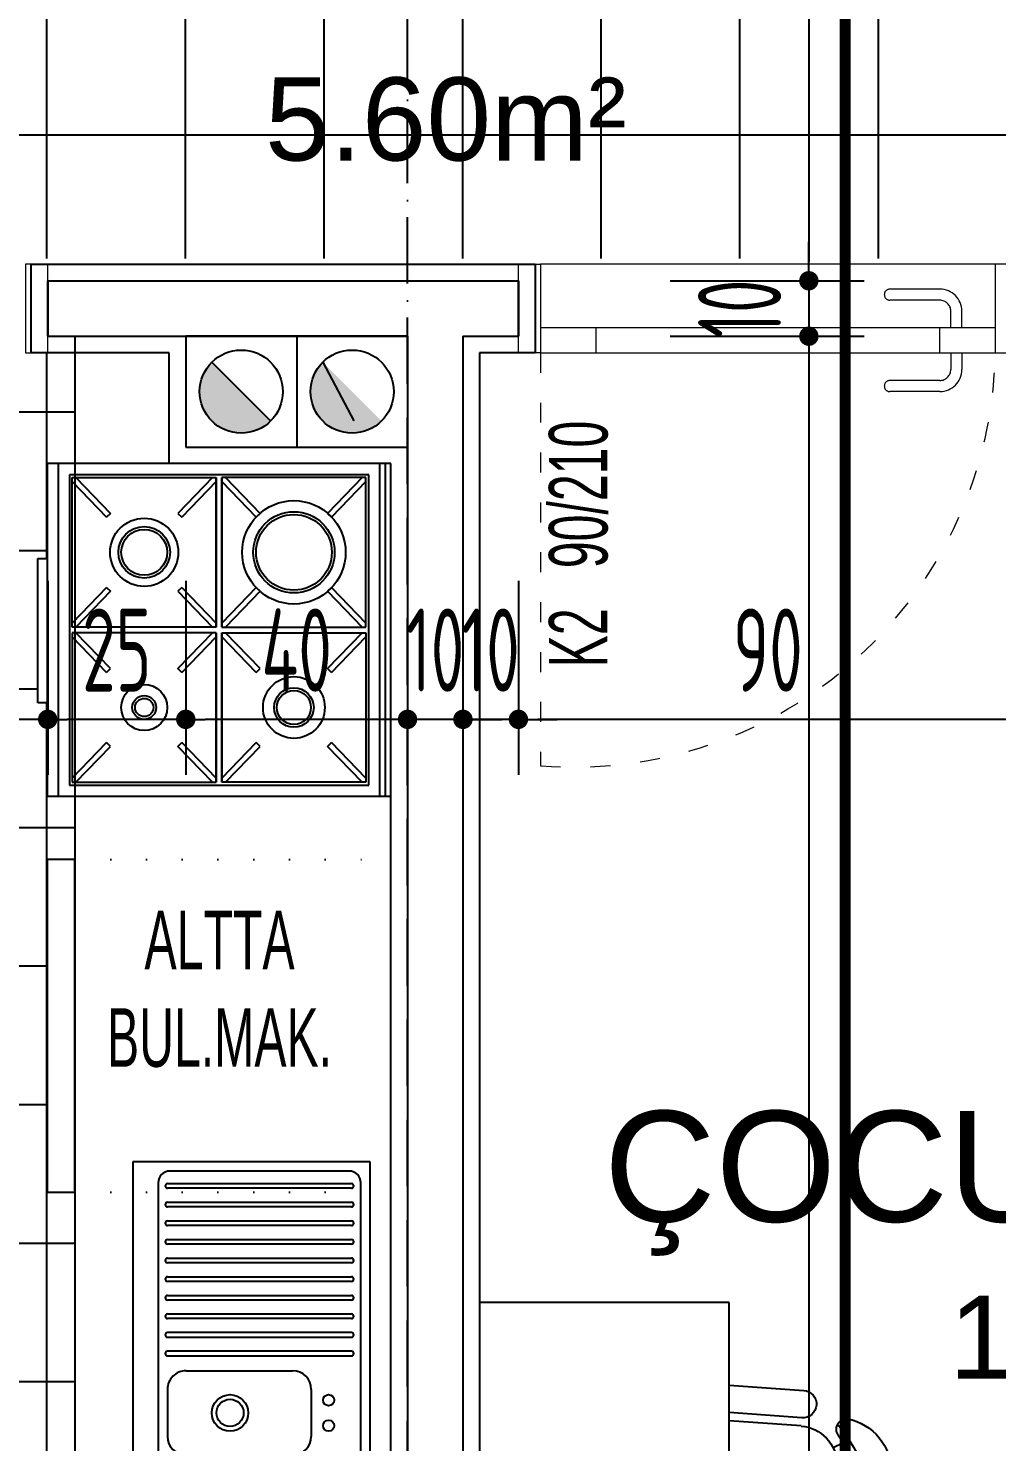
# Model space of a CAD drawing. Extents: x 41749 to 92598, y -24291 to 29432.
# Drawn here: x 58727.6 to 58902.3, y -22985.8 to -22730.8 of the extents above; entities that cross this region are included whole.
import ezdxf

# ---------------------------------------------------------------- set-up
doc = ezdxf.new("R2010")
doc.units = 0
doc.header["$MEASUREMENT"] = 0
doc.header["$PDMODE"] = 3
for name, pattern in [('ACAD_ISO03W100', [30, 12, -18]), ('ACAD_ISO10W100', [18, 12, -3, 0, -3]), ('DASHED', [0.75, 0.5, -0.25]), ('DOT', [6.35, 0, -6.35])]:
    doc.linetypes.add(name, pattern=pattern)
doc.layers.get('0').update_dxf_attribs({"linetype": 'CONTINUOUS'})
doc.layers.get('Defpoints').update_dxf_attribs({"linetype": 'CONTINUOUS'})
for name, color, linetype in [('AKS', 10, 'CONTINUOUS'), ('DUVAR', 6, 'CONTINUOUS'), ('İÇ ÖLÇÜ', 95, 'CONTINUOUS'), ('MAHAL', 21, 'CONTINUOUS'), ('MERBAS', 231, 'CONTINUOUS'), ('MERDIVEN', 3, 'CONTINUOUS'), ('P', 7, 'DOT'), ('SIVA', 7, 'CONTINUOUS'), ('tar', 12, 'CONTINUOUS'), ('TEFRIS', 12, 'CONTINUOUS'), ('tefriş', 12, 'CONTINUOUS'), ('YAZI', 7, 'CONTINUOUS')]:
    doc.layers.add(name, color=color, linetype=linetype)
for name, color, linetype, lineweight in [('KAPI-ACILIM1', 13, 'ACAD_ISO03W100', 20), ('KAPI-ACILIM11', 13, 'ACAD_ISO03W100', 20), ('KAPI-GOR', 153, 'CONTINUOUS', 15), ('KAPI-KASA', 34, 'CONTINUOUS', 20)]:
    doc.layers.add(name, color=color, linetype=linetype, lineweight=lineweight)
doc.styles.add('mahal', font='arial.ttf', dxfattribs={"height": 70})
doc.styles.add('OLCU', font='isocpeur.ttf', dxfattribs={"width": 0.59})
doc.dimstyles.new('OLCU3', dxfattribs={"dimscale": 0.5, "dimtxt": 30, "dimasz": 7, "dimexe": 20, "dimexo": 0, "dimgap": 10, "dimtad": 1, "dimdec": 4, "dimrnd": 0.5, "dimdsep": 46, "dimtxsty": 'OLCU', "dimblk1": 'DOT', "dimblk2": 'DOT', "dimsah": 1, "dimcen": 0.09, "dimclrt": 4, "dimadec": 0, "dimazin": 0, "dimtfac": 1, "dimtdec": 4, "dimtix": 1, "dimtmove": 2, "dimatfit": 3, "dimfxl": 0, "dimtolj": 1, "dimtzin": 0, "dimarcsym": 0})
pattern_1 = [(90, (2606, 0), (-25, 5e-15), []), (180, (2606, 0), (-5e-15, -25), [])]

# ---------------------------------------------------------------- blocks, each defined once
blk = doc.blocks.new('A$C5B516741')
at = {"layer": 'tefriş'}
for p, q in [((29.3, 80), (74.3, 80)), ((29.3, 0), (29.3, 80)), ((74.3, 80), (74.3, 0)), ((29.3, 65.1), (15.84, 64.14)), ((16.19, 59.22), (29.3, 60.15)), ((16.29, 57.74), (29.3, 58.67)), ((8.76, 54.66), (10.54, 53.81)), ((0, 40), (0, 49.36)), ((7.9, 40), (7.9, 50.84)), ((9.87, 29.16), (9.87, 50.84)), ((0, 40), (0, 30.64)), ((7.9, 40), (7.9, 29.16)), ((8.76, 25.34), (10.54, 26.19)), ((16.19, 20.78), (29.3, 19.85)), ((29.3, 21.33), (16.29, 22.26)), ((29.3, 14.9), (15.84, 15.86)), ((74.3, 0), (29.3, 0))]:
    blk.add_line(p, q, dxfattribs=at)
for centre, radius, start, end in [((16.01, 61.68), 2.47, 94.0856, 274.0856), ((9.87, 49.36), 9.87, 101.3186, 180), ((8.06, 57.16), 1.89, 323.2151, 93.7589), ((31.34, 40), 28.17, 140.1319, 219.8681), ((16.79, 50.84), 6.91, 94.0856, 180), ((16.79, 50.84), 8.89, 143.9128, 180), ((9.87, 30.64), 9.87, 180, 258.6814), ((16.79, 29.16), 8.89, 180, 216.0872), ((16.79, 29.16), 6.91, 180, 265.9144), ((8.06, 22.84), 1.89, 266.2411, 36.7849), ((16.01, 18.32), 2.47, 85.9144, 265.9144)]:
    blk.add_arc(centre, radius, start, end, dxfattribs=at)
blk = doc.blocks.new('7')
at = {"layer": 'tefriş'}
for p, q in [((-1840.16, 486.38), (-1900.16, 486.38)), ((-1900.16, 486.38), (-1900.16, 426.38)), ((-1840.16, 426.38), (-1840.16, 486.38)), ((-1840.16, 484.38), (-1900.16, 484.38)), ((-1900.16, 484.38), (-1900.16, 424.38)), ((-1842.16, 482.38), (-1898.16, 482.38)), ((-1898.16, 482.38), (-1898.16, 428.38)), ((-1842.16, 428.38), (-1842.16, 482.38)), ((-1840.16, 424.38), (-1840.16, 484.38)), ((-1870.66, 481.88), (-1897.66, 481.88)), ((-1897.66, 481.88), (-1897.66, 455.88)), ((-1870.66, 455.88), (-1870.66, 481.88)), ((-1869.66, 455.88), (-1869.66, 481.88)), ((-1869.66, 481.88), (-1842.66, 481.88)), ((-1842.66, 481.88), (-1842.66, 455.88)), ((-1891.19, 474.95), (-1890.5, 475.67)), ((-1877.83, 475.67), (-1877.14, 474.95)), ((-1891.19, 462.81), (-1890.5, 462.09)), ((-1877.83, 462.09), (-1877.14, 462.81)), ((-1897.66, 455.88), (-1870.66, 455.88)), ((-1870.66, 455.88), (-1897.66, 455.88)), ((-1897.66, 454.88), (-1870.66, 454.88)), ((-1870.66, 454.88), (-1897.66, 454.88)), ((-1897.66, 428.88), (-1897.66, 454.88)), ((-1870.66, 454.88), (-1870.66, 428.88)), ((-1842.66, 455.88), (-1869.66, 455.88)), ((-1869.66, 455.88), (-1842.66, 455.88)), ((-1869.66, 454.88), (-1869.66, 428.88)), ((-1842.66, 454.88), (-1869.66, 454.88)), ((-1869.66, 454.88), (-1842.66, 454.88)), ((-1842.66, 428.88), (-1842.66, 454.88)), ((-1870.66, 428.88), (-1897.66, 428.88)), ((-1869.66, 428.88), (-1842.66, 428.88)), ((-1900.16, 426.38), (-1840.16, 426.38)), ((-1898.16, 428.38), (-1842.16, 428.38)), ((-1898.16, 428.38), (-1898.16, 428.38)), ((-1900.16, 424.38), (-1840.16, 424.38)), ((-1883.03, 424.38), (-1857.02, 424.38))]:
    blk.add_line(p, q, dxfattribs=at)
at = {"layer": 'tefriş', "color": 8}
for p, q in [((-1840.16, 485.41), (-1900.16, 485.41)), ((-1897.66, 481.19), (-1891.19, 474.95)), ((-1896.94, 481.88), (-1890.5, 475.67)), ((-1877.83, 475.67), (-1871.38, 481.88)), ((-1877.14, 474.95), (-1870.66, 481.19)), ((-1863.19, 474.95), (-1869.66, 481.19)), ((-1862.5, 475.67), (-1868.94, 481.88)), ((-1843.38, 481.88), (-1849.83, 475.67)), ((-1842.66, 481.19), (-1849.14, 474.95)), ((-1862.5, 475.67), (-1863.19, 474.95)), ((-1849.14, 474.95), (-1849.83, 475.67)), ((-1897.66, 456.57), (-1891.19, 462.81)), ((-1896.94, 455.88), (-1890.5, 462.09)), ((-1877.83, 462.09), (-1871.38, 455.88)), ((-1877.14, 462.81), (-1870.66, 456.57)), ((-1863.19, 462.81), (-1869.66, 456.57)), ((-1862.5, 462.09), (-1868.94, 455.88)), ((-1862.5, 462.09), (-1863.19, 462.81)), ((-1849.14, 462.81), (-1849.83, 462.09)), ((-1843.38, 455.88), (-1849.83, 462.09)), ((-1842.66, 456.57), (-1849.14, 462.81)), ((-1897.66, 454.19), (-1891.19, 447.95)), ((-1896.94, 454.88), (-1890.5, 448.67)), ((-1877.83, 448.67), (-1871.38, 454.88)), ((-1877.14, 447.95), (-1870.66, 454.19)), ((-1863.19, 447.95), (-1869.66, 454.19)), ((-1862.5, 448.67), (-1868.94, 454.88)), ((-1843.38, 454.88), (-1849.83, 448.67)), ((-1842.66, 454.19), (-1849.14, 447.95)), ((-1891.19, 447.95), (-1890.5, 448.67)), ((-1877.83, 448.67), (-1877.14, 447.95)), ((-1862.5, 448.67), (-1863.19, 447.95)), ((-1849.14, 447.95), (-1849.83, 448.67)), ((-1897.66, 429.57), (-1891.19, 435.81)), ((-1896.94, 428.88), (-1890.5, 435.09)), ((-1891.19, 435.81), (-1890.5, 435.09)), ((-1877.83, 435.09), (-1877.14, 435.81)), ((-1877.83, 435.09), (-1871.38, 428.88)), ((-1877.14, 435.81), (-1870.66, 429.57)), ((-1863.19, 435.81), (-1869.66, 429.57)), ((-1862.5, 435.09), (-1868.94, 428.88)), ((-1862.5, 435.09), (-1863.19, 435.81)), ((-1849.14, 435.81), (-1849.83, 435.09)), ((-1843.38, 428.88), (-1849.83, 435.09)), ((-1842.66, 429.57), (-1849.14, 435.81)), ((-1883.03, 422.71), (-1883.03, 424.38)), ((-1857.02, 424.38), (-1857.02, 422.71)), ((-1857.02, 422.71), (-1883.03, 422.71))]:
    blk.add_line(p, q, dxfattribs=at)
at = {"layer": 'tefriş'}
for centre, radius in [((-1884.16, 468.88), 9.33), ((-1856.16, 468.88), 5.57), ((-1884.16, 441.88), 6.15), ((-1856.16, 441.88), 4.15)]:
    blk.add_circle(centre, radius, dxfattribs=at)
at = {"layer": 'tefriş', "color": 8}
for centre, radius in [((-1884.16, 468.88), 7.33), ((-1884.16, 468.88), 6.83), ((-1856.16, 468.88), 3.57), ((-1856.16, 468.88), 3.07), ((-1884.16, 441.88), 4.65), ((-1884.16, 441.88), 4.15), ((-1856.16, 441.88), 2.15), ((-1856.16, 441.88), 1.65)]:
    blk.add_circle(centre, radius, dxfattribs=at)
blk = doc.blocks.new('64')
at = {"layer": 'tefriş'}
for p, q in [((-91.96, 1785.92), (-91.96, 1675.92)), ((-40.96, 1785.92), (-91.96, 1785.92)), ((-40.96, 1675.92), (-40.96, 1785.92)), ((-50.43, 1783.92), (-85.96, 1783.92)), ((-89.96, 1779.92), (-89.96, 1680.42)), ((-46.43, 1680.42), (-46.43, 1779.92)), ((-87.46, 1677.92), (-48.93, 1677.92)), ((-91.96, 1675.92), (-40.96, 1675.92))]:
    blk.add_line(p, q, dxfattribs=at)
at = {"layer": 'tefriş', "color": 8}
for p, q in [((-52.43, 1738.92), (-75.3, 1738.92)), ((-79.3, 1724.82), (-79.3, 1734.92)), ((-48.43, 1724.82), (-48.43, 1734.92)), ((-52.43, 1720.82), (-75.3, 1720.82)), ((-48.45, 1717.62), (-87.94, 1717.62)), ((-87.94, 1716.62), (-48.45, 1716.62)), ((-48.45, 1713.62), (-87.94, 1713.62)), ((-87.94, 1712.62), (-48.45, 1712.62)), ((-87.94, 1709.62), (-48.45, 1709.62)), ((-48.45, 1708.62), (-87.94, 1708.62)), ((-87.94, 1705.62), (-48.45, 1705.62)), ((-48.45, 1704.62), (-87.94, 1704.62)), ((-87.94, 1701.62), (-48.45, 1701.62)), ((-48.45, 1700.62), (-87.94, 1700.62)), ((-87.94, 1697.62), (-48.45, 1697.62)), ((-48.45, 1696.62), (-87.94, 1696.62)), ((-87.94, 1693.62), (-48.45, 1693.62)), ((-48.45, 1692.62), (-87.94, 1692.62)), ((-87.94, 1689.62), (-48.45, 1689.62)), ((-48.45, 1688.62), (-87.94, 1688.62)), ((-87.94, 1685.62), (-48.45, 1685.62)), ((-48.45, 1684.62), (-87.94, 1684.62)), ((-87.94, 1681.62), (-48.45, 1681.62)), ((-48.45, 1680.62), (-87.94, 1680.62))]:
    blk.add_line(p, q, dxfattribs=at)
blk.add_lwpolyline([(-88.19, 1747.42), (-88.19, 1777.42, -0.414214), (-83.19, 1782.42), (-53.19, 1782.42, -0.414214), (-48.19, 1777.42), (-48.19, 1747.42, -0.414214), (-53.19, 1742.42), (-83.19, 1742.42, -0.414214)], format="xyb", close=True, dxfattribs=at)
for centre, radius in [((-79.51, 1762.42), 3.92), ((-79.51, 1762.42), 2.92), ((-83.03, 1732.62), 1.2), ((-61.86, 1729.87), 3.92), ((-61.86, 1729.87), 2.92), ((-83.03, 1727.13), 1.2)]:
    blk.add_circle(centre, radius, dxfattribs=at)
at = {"layer": 'tefriş'}
for centre, radius, start, end in [((-85.96, 1779.92), 4, 90, 180), ((-50.43, 1779.92), 4, 0, 90), ((-87.46, 1680.42), 2.5, 180, 270), ((-48.93, 1680.42), 2.5, 270, 360)]:
    blk.add_arc(centre, radius, start, end, dxfattribs=at)
at = {"layer": 'tefriş', "color": 8}
for centre, radius, start, end in [((-75.3, 1734.92), 4, 90, 180), ((-52.43, 1734.92), 4, 0, 90), ((-75.3, 1724.82), 4, 180, 270), ((-52.43, 1724.82), 4, 270, 0), ((-87.94, 1717.12), 0.5, 90, 270), ((-48.45, 1717.12), 0.5, 270, 90), ((-87.94, 1713.12), 0.5, 90, 270), ((-48.45, 1713.12), 0.5, 270, 90), ((-87.94, 1709.12), 0.5, 90, 270), ((-48.45, 1709.12), 0.5, 270, 90), ((-87.94, 1705.12), 0.5, 90, 270), ((-48.45, 1705.12), 0.5, 270, 90), ((-87.94, 1701.12), 0.5, 90, 270), ((-48.45, 1701.12), 0.5, 270, 90), ((-87.94, 1697.12), 0.5, 90, 270), ((-48.45, 1697.12), 0.5, 270, 90), ((-87.94, 1693.12), 0.5, 90, 270), ((-48.45, 1693.12), 0.5, 270, 90), ((-87.94, 1689.12), 0.5, 90, 270), ((-48.45, 1689.12), 0.5, 270, 90), ((-87.94, 1685.12), 0.5, 90, 270), ((-48.45, 1685.12), 0.5, 270, 90), ((-87.94, 1681.12), 0.5, 90, 270), ((-48.45, 1681.12), 0.5, 270, 90)]:
    blk.add_arc(centre, radius, start, end, dxfattribs=at)
blk = doc.blocks.new('DOT')
at = {"color": 0, "linetype": 'ByBlock'}
blk.add_line((-0.5, 0), (-1, 0), dxfattribs=at)
at = {"color": 0, "linetype": 'ByBlock', "const_width": 0.5}
blk.add_lwpolyline([(-0.25, 0, 1), (0.25, 0, 1)], format="xyb", close=True, dxfattribs=at)
blk = doc.blocks.new('*D911')
at = {"layer": 'Defpoints', "color": 0, "transparency": 16777216}
for p in [(58816.06, -22781.34), (58906.07, -22781.34), (58816.06, -22855.48)]:
    blk.add_point(p, dxfattribs=at)
at = {"layer": 'İÇ ÖLÇÜ', "color": 0, "lineweight": -2, "transparency": 16777216}
for p, q in [((58816.06, -22830.48), (58816.06, -22865.48)), ((58906.07, -22830.48), (58906.07, -22865.48)), ((58902.57, -22855.48), (58819.56, -22855.48))]:
    blk.add_line(p, q, dxfattribs=at)
at = {"layer": 'İÇ ÖLÇÜ', "color": 0, "lineweight": -2, "transparency": 16777216, "xscale": 3.5, "yscale": 3.5, "zscale": 3.5, "rotation": 180}
blk.add_blockref('DOT', (58816.06, -22855.48), dxfattribs=at)
at = {"layer": 'İÇ ÖLÇÜ', "color": 0, "lineweight": -2, "transparency": 16777216, "xscale": 3.5, "yscale": 3.5, "zscale": 3.5}
blk.add_blockref('DOT', (58906.07, -22855.48), dxfattribs=at)
at = {"layer": 'İÇ ÖLÇÜ', "color": 4, "transparency": 16777216, "insert": (58861.06, -22842.98), "char_height": 15, "attachment_point": 5, "style": 'OLCU'}
blk.add_mtext('\\A1;90', dxfattribs=at)
blk = doc.blocks.new('*D912')
at = {"layer": 'Defpoints', "color": 0, "transparency": 16777216}
for p in [(58816.06, -22781.34), (58806.06, -22789), (58806.06, -22855.48)]:
    blk.add_point(p, dxfattribs=at)
at = {"layer": 'İÇ ÖLÇÜ', "color": 0, "lineweight": -2, "transparency": 16777216}
for p, q in [((58806.06, -22830.48), (58806.06, -22865.48)), ((58816.06, -22830.48), (58816.06, -22865.48)), ((58802.56, -22855.48), (58799.06, -22855.48)), ((58816.06, -22855.48), (58806.06, -22855.48)), ((58819.56, -22855.48), (58823.06, -22855.48))]:
    blk.add_line(p, q, dxfattribs=at)
at = {"layer": 'İÇ ÖLÇÜ', "color": 0, "lineweight": -2, "transparency": 16777216, "xscale": 3.5, "yscale": 3.5, "zscale": 3.5}
blk.add_blockref('DOT', (58806.06, -22855.48), dxfattribs=at)
at = {"layer": 'İÇ ÖLÇÜ', "color": 0, "lineweight": -2, "transparency": 16777216, "xscale": 3.5, "yscale": 3.5, "zscale": 3.5, "rotation": 180}
blk.add_blockref('DOT', (58816.06, -22855.48), dxfattribs=at)
at = {"layer": 'İÇ ÖLÇÜ', "color": 4, "transparency": 16777216, "insert": (58811.06, -22842.98), "char_height": 15, "attachment_point": 5, "style": 'OLCU'}
blk.add_mtext('\\A1;10', dxfattribs=at)
blk = doc.blocks.new('*D913')
at = {"layer": 'Defpoints', "color": 0, "transparency": 16777216}
for p in [(58796.06, -22789), (58806.06, -22789), (58796.06, -22855.48)]:
    blk.add_point(p, dxfattribs=at)
at = {"layer": 'İÇ ÖLÇÜ', "color": 0, "lineweight": -2, "transparency": 16777216}
for p, q in [((58796.06, -22830.48), (58796.06, -22865.48)), ((58806.06, -22830.48), (58806.06, -22865.48)), ((58792.56, -22855.48), (58789.06, -22855.48)), ((58806.06, -22855.48), (58796.06, -22855.48)), ((58809.56, -22855.48), (58813.06, -22855.48))]:
    blk.add_line(p, q, dxfattribs=at)
at = {"layer": 'İÇ ÖLÇÜ', "color": 0, "lineweight": -2, "transparency": 16777216, "xscale": 3.5, "yscale": 3.5, "zscale": 3.5}
blk.add_blockref('DOT', (58796.06, -22855.48), dxfattribs=at)
at = {"layer": 'İÇ ÖLÇÜ', "color": 0, "lineweight": -2, "transparency": 16777216, "xscale": 3.5, "yscale": 3.5, "zscale": 3.5, "rotation": 180}
blk.add_blockref('DOT', (58806.06, -22855.48), dxfattribs=at)
at = {"layer": 'İÇ ÖLÇÜ', "color": 4, "transparency": 16777216, "insert": (58801.06, -22842.98), "char_height": 15, "attachment_point": 5, "style": 'OLCU'}
blk.add_mtext('\\A1;10', dxfattribs=at)
blk = doc.blocks.new('*D914')
at = {"layer": 'Defpoints', "color": 0, "transparency": 16777216}
for p in [(58756.06, -22786.34), (58796.06, -22789), (58756.06, -22855.48)]:
    blk.add_point(p, dxfattribs=at)
at = {"layer": 'İÇ ÖLÇÜ', "color": 0, "lineweight": -2, "transparency": 16777216}
for p, q in [((58756.06, -22830.48), (58756.06, -22865.48)), ((58796.06, -22830.48), (58796.06, -22865.48)), ((58792.56, -22855.48), (58759.56, -22855.48))]:
    blk.add_line(p, q, dxfattribs=at)
at = {"layer": 'İÇ ÖLÇÜ', "color": 0, "lineweight": -2, "transparency": 16777216, "xscale": 3.5, "yscale": 3.5, "zscale": 3.5, "rotation": 180}
blk.add_blockref('DOT', (58756.06, -22855.48), dxfattribs=at)
at = {"layer": 'İÇ ÖLÇÜ', "color": 0, "lineweight": -2, "transparency": 16777216, "xscale": 3.5, "yscale": 3.5, "zscale": 3.5}
blk.add_blockref('DOT', (58796.06, -22855.48), dxfattribs=at)
at = {"layer": 'İÇ ÖLÇÜ', "color": 4, "transparency": 16777216, "insert": (58776.06, -22842.98), "char_height": 15, "attachment_point": 5, "style": 'OLCU'}
blk.add_mtext('\\A1;40', dxfattribs=at)
blk = doc.blocks.new('*D915')
at = {"layer": 'Defpoints', "color": 0, "transparency": 16777216}
for p in [(58731.15, -22781.34), (58756.06, -22786.34), (58731.15, -22855.48)]:
    blk.add_point(p, dxfattribs=at)
at = {"layer": 'İÇ ÖLÇÜ', "color": 0, "lineweight": -2, "transparency": 16777216}
for p, q in [((58731.15, -22830.48), (58731.15, -22865.48)), ((58756.06, -22830.48), (58756.06, -22865.48)), ((58752.56, -22855.48), (58734.65, -22855.48))]:
    blk.add_line(p, q, dxfattribs=at)
at = {"layer": 'İÇ ÖLÇÜ', "color": 0, "lineweight": -2, "transparency": 16777216, "xscale": 3.5, "yscale": 3.5, "zscale": 3.5, "rotation": 180}
blk.add_blockref('DOT', (58731.15, -22855.48), dxfattribs=at)
at = {"layer": 'İÇ ÖLÇÜ', "color": 0, "lineweight": -2, "transparency": 16777216, "xscale": 3.5, "yscale": 3.5, "zscale": 3.5}
blk.add_blockref('DOT', (58756.06, -22855.48), dxfattribs=at)
at = {"layer": 'İÇ ÖLÇÜ', "color": 4, "transparency": 16777216, "insert": (58743.61, -22842.98), "char_height": 15, "attachment_point": 5, "style": 'OLCU'}
blk.add_mtext('\\A1;25', dxfattribs=at)
blk = doc.blocks.new('*D971')
at = {"layer": 'Defpoints', "color": 0, "transparency": 16777216}
for p in [(58641.15, -22776.34), (58731.15, -22781.34), (58641.15, -22855.48)]:
    blk.add_point(p, dxfattribs=at)
at = {"layer": 'İÇ ÖLÇÜ', "color": 0, "lineweight": -2, "transparency": 16777216}
for p, q in [((58641.15, -22830.48), (58641.15, -22865.48)), ((58731.15, -22830.48), (58731.15, -22865.48)), ((58727.65, -22855.48), (58644.65, -22855.48))]:
    blk.add_line(p, q, dxfattribs=at)
at = {"layer": 'İÇ ÖLÇÜ', "color": 0, "lineweight": -2, "transparency": 16777216, "xscale": 3.5, "yscale": 3.5, "zscale": 3.5, "rotation": 180}
blk.add_blockref('DOT', (58641.15, -22855.48), dxfattribs=at)
at = {"layer": 'İÇ ÖLÇÜ', "color": 0, "lineweight": -2, "transparency": 16777216, "xscale": 3.5, "yscale": 3.5, "zscale": 3.5}
blk.add_blockref('DOT', (58731.15, -22855.48), dxfattribs=at)
at = {"layer": 'İÇ ÖLÇÜ', "color": 4, "transparency": 16777216, "insert": (58686.15, -22842.98), "char_height": 15, "attachment_point": 5, "style": 'OLCU'}
blk.add_mtext('\\A1;90', dxfattribs=at)
blk = doc.blocks.new('*D847')
at = {"layer": 'Defpoints', "color": 0, "transparency": 16777216}
for p in [(58805.11, -22641.34), (58810.57, -22776.34), (58868.45, -22776.34)]:
    blk.add_point(p, dxfattribs=at)
at = {"layer": 'İÇ ÖLÇÜ', "color": 0, "lineweight": -2, "transparency": 16777216}
for p, q in [((58843.45, -22641.34), (58878.45, -22641.34)), ((58868.45, -22644.84), (58868.45, -22772.84)), ((58843.45, -22776.34), (58878.45, -22776.34))]:
    blk.add_line(p, q, dxfattribs=at)
at = {"layer": 'İÇ ÖLÇÜ', "color": 0, "lineweight": -2, "transparency": 16777216, "xscale": 3.5, "yscale": 3.5, "zscale": 3.5}
for p, rotation in [((58868.45, -22641.34), 90), ((58868.45, -22776.34), 270)]:
    blk.add_blockref('DOT', p, dxfattribs=dict(at, rotation=rotation))
at = {"layer": 'İÇ ÖLÇÜ', "color": 4, "transparency": 16777216, "insert": (58855.95, -22708.84), "char_height": 15, "attachment_point": 5, "rotation": 90, "style": 'OLCU'}
blk.add_mtext('\\A1;135', dxfattribs=at)
blk = doc.blocks.new('*D848')
at = {"layer": 'Defpoints', "color": 0, "transparency": 16777216}
for p in [(58810.57, -22776.34), (58810.57, -22786.34), (58868.45, -22786.34)]:
    blk.add_point(p, dxfattribs=at)
at = {"layer": 'İÇ ÖLÇÜ', "color": 0, "lineweight": -2, "transparency": 16777216}
for p, q in [((58868.45, -22772.84), (58868.45, -22769.34)), ((58843.45, -22776.34), (58878.45, -22776.34)), ((58868.45, -22776.34), (58868.45, -22786.34)), ((58843.45, -22786.34), (58878.45, -22786.34)), ((58868.45, -22789.84), (58868.45, -22793.34))]:
    blk.add_line(p, q, dxfattribs=at)
at = {"layer": 'İÇ ÖLÇÜ', "color": 0, "lineweight": -2, "transparency": 16777216, "xscale": 3.5, "yscale": 3.5, "zscale": 3.5}
for p, rotation in [((58868.45, -22776.34), 270), ((58868.45, -22786.34), 90)]:
    blk.add_blockref('DOT', p, dxfattribs=dict(at, rotation=rotation))
at = {"layer": 'İÇ ÖLÇÜ', "color": 4, "transparency": 16777216, "insert": (58855.95, -22781.34), "char_height": 15, "attachment_point": 5, "rotation": 90, "style": 'OLCU'}
blk.add_mtext('\\A1;10', dxfattribs=at)
blk = doc.blocks.new('*D849')
at = {"layer": 'Defpoints', "color": 0, "transparency": 16777216}
for p in [(58810.57, -22786.34), (58831.12, -23191.34), (58868.45, -23191.34)]:
    blk.add_point(p, dxfattribs=at)
at = {"layer": 'İÇ ÖLÇÜ', "color": 0, "lineweight": -2, "transparency": 16777216}
for p, q in [((58843.45, -22786.34), (58878.45, -22786.34)), ((58868.45, -22789.84), (58868.45, -23187.84)), ((58843.45, -23191.34), (58878.45, -23191.34))]:
    blk.add_line(p, q, dxfattribs=at)
at = {"layer": 'İÇ ÖLÇÜ', "color": 0, "lineweight": -2, "transparency": 16777216, "xscale": 3.5, "yscale": 3.5, "zscale": 3.5}
for p, rotation in [((58868.45, -22786.34), 90), ((58868.45, -23191.34), 270)]:
    blk.add_blockref('DOT', p, dxfattribs=dict(at, rotation=rotation))
at = {"layer": 'İÇ ÖLÇÜ', "color": 4, "transparency": 16777216, "insert": (58855.95, -23055.48), "char_height": 15, "attachment_point": 5, "rotation": 90, "style": 'OLCU'}
blk.add_mtext('\\A1;405', dxfattribs=at)

msp = doc.modelspace()

# ---------------------------------------------------------------- hatches: boundary and pattern name
at = {"layer": 'MERDIVEN'}
for points in [[(58760.75942, -22791.03648, 0.198912367), (58758.56272, -22796.33978, 0.668178638), (58771.36602, -22801.64308)], [(58760.75942, -22791.03648, 0.198912367), (58758.56272, -22796.33978, 0.668178638), (58771.36602, -22801.64308)], [(58780.75942, -22791.03648, 0.198912367), (58778.56272, -22796.33978, 0.668178638), (58791.36602, -22801.64308)], [(58780.75942, -22791.03648, 0.198912367), (58778.56272, -22796.33978, 0.668178638), (58791.36602, -22801.64308)]]:
    msp.add_hatch(color=256, dxfattribs=at).paths.add_polyline_path(points)
at = {"layer": 'tar'}
h = msp.add_hatch(dxfattribs=at)
h.set_pattern_fill('ANSI37', color=256, scale=200, angle=45, style=0)
h.set_pattern_definition(pattern_1)
h.paths.add_polyline_path([(59037.06272, -22645.33978), (58953.06272, -22645.33978), (58953.06272, -22647.33982, 0.414213562), (58955.06272, -22649.33982), (58964.06272, -22649.33982, -1), (58964.06272, -22651.33982), (58955.06272, -22651.33982, -0.414213562), (58951.06272, -22647.33982), (58951.06272, -22645.33978), (58945.05986, -22645.33978, 0.441024391), (59037.06272, -22728.83982)], flags=17)
h.paths.add_polyline_path([(58945.05986, -22645.33978), (58874.98476, -22645.33978), (58874.98476, -22772.33977), (58911.28033, -22772.33978), (58911.28033, -22743.33978), (59047.06272, -22743.33978), (59047.06272, -22645.33978), (59037.06272, -22645.33978), (59037.06272, -22728.83982, -0.441024391)])
h.paths.add_polyline_path([(58874.98476, -22645.33978), (58640.1489, -22645.33978), (58640.14889, -22772.33976), (58874.98476, -22772.33977)])
h.paths.add_polyline_path([(58988.38705, -22720.11228), (58988.38705, -22697.56728), (59010.88705, -22697.56728), (59010.88705, -22720.11228)], flags=24)
h.paths.add_polyline_path([(59022.215, -22708.5526), (59022.215, -22654.96362), (59038.41516, -22654.96362), (59038.41516, -22708.5526)], flags=25)
h.paths.add_polyline_path([(58831.89081, -22677.16869), (58855.32081, -22677.16869), (58855.32081, -22699.66869), (58831.89081, -22699.66869)], flags=24)
h.paths.add_polyline_path([(58654.79527, -22720.11228), (58654.79527, -22697.56728), (58677.29527, -22697.56728), (58677.29527, -22720.11228)], flags=24)
h.paths.add_polyline_path([(58844.70417, -22720.11228), (58844.70417, -22697.56728), (58867.20417, -22697.56728), (58867.20417, -22720.11228)], flags=24)
h.paths.add_polyline_path([(58748.40843, -22701.24845), (58851.68264, -22701.24845), (58851.68264, -22759.89897), (58748.40843, -22759.89897)], flags=24)
h = msp.add_hatch(dxfattribs=at)
h.set_pattern_fill('ANSI37', color=256, scale=200, angle=45, style=0)
h.set_pattern_definition(pattern_1)
h.paths.add_polyline_path([(58637.77437, -23152.89339, 0.158316629), (58618.82187, -23186.33978), (58660.92605, -23186.33978)], flags=17)
h.paths.add_polyline_path([(58727.14889, -22789.33978), (58727.14889, -22784.83978), (58645.1489, -22784.83978), (58645.1489, -22789.33978), (58645.1489, -22863.83978, 0.433566465)])
edge = h.paths.add_edge_path()
edge.add_line((58645.1489, -22789.33978), (58641.1489, -22789.33978))
edge.add_line((58641.1489, -22789.33975), (58579.06272, -22789.33975))
edge.add_line((58579.06272, -22789.33975), (58579.06284, -22866.90914))
edge.add_line((58579.06284, -22866.90914), (58636.06272, -22866.90914))
edge.add_line((58636.06272, -22866.90914), (58636.06272, -22920.40914))
edge.add_line((58636.06272, -22920.40914), (58638.06272, -22920.40914))
edge.add_line((58638.06272, -22920.40914), (58638.06272, -22926.90914))
edge.add_arc((58637.06272, -22926.90914), 1, -90, 0, ccw=False)
edge.add_line((58637.06272, -22927.90914), (58636.06272, -22927.90914))
edge.add_line((58636.06272, -22927.90914), (58636.06272, -22931.90914))
edge.add_line((58636.06272, -22931.90914), (58579.06293, -22931.90914))
edge.add_line((58579.06293, -22931.90914), (58579.0632, -23114.33978))
edge.add_line((58579.06272, -23114.33978), (58579.06272, -23115.33978))
edge.add_line((58579.06272, -23115.33978), (58579.06272, -23187.33978))
edge.add_line((58579.06272, -23187.33978), (58579.06272, -23188.33978))
edge.add_line((58579.06272, -23188.33978), (58611.06272, -23188.33978))
edge.add_line((58611.06272, -23188.33978), (58611.06272, -23186.33978))
edge.add_line((58611.06272, -23186.33978), (58618.82187, -23186.33978))
edge.add_arc((58679.79, -23198.79463), 62.2273, 132.4693804, 168.4542193, ccw=False)
edge.add_line((58637.77437, -23152.89339), (58660.92605, -23186.33978))
edge.add_line((58660.92605, -23186.33978), (58731.06272, -23186.33978))
edge.add_line((58731.06272, -23186.33978), (58731.06272, -23188.33978))
edge.add_line((58731.06272, -23188.33978), (58736.06272, -23188.33978))
edge.add_line((58736.06272, -23188.33978), (58736.06272, -23102.09974))
edge.add_line((58736.06272, -23102.09974), (58731.06272, -23102.09974))
edge.add_line((58731.06272, -23102.09974), (58731.06272, -23042.09974))
edge.add_line((58731.06272, -23042.09974), (58736.06272, -23042.09974))
edge.add_line((58736.06272, -23042.09974), (58736.06272, -22940.77283))
edge.add_line((58736.06272, -22940.77283), (58731.06272, -22940.77283))
edge.add_line((58731.06272, -22940.77283), (58731.06272, -22880.77283))
edge.add_line((58731.06272, -22880.77283), (58736.06272, -22880.77283))
edge.add_line((58736.06272, -22880.77283), (58736.06272, -22869.33978))
edge.add_line((58736.06272, -22869.33978), (58731.06272, -22869.33978))
edge.add_line((58731.06272, -22869.33978), (58731.06272, -22852.48188))
edge.add_line((58731.06272, -22852.48188), (58729.38913, -22852.48188))
edge.add_line((58729.38913, -22852.48188), (58729.38913, -22826.4776))
edge.add_line((58729.38913, -22826.4776), (58731.06272, -22826.4776))
edge.add_line((58731.06272, -22826.4776), (58731.06272, -22809.33978))
edge.add_line((58731.06272, -22809.33978), (58736.06272, -22809.33978))
edge.add_line((58736.06272, -22809.33978), (58736.06272, -22789.33978))
edge.add_line((58736.06272, -22789.33978), (58728.15332, -22789.33978))
edge.add_line((58728.15332, -22789.33978), (58727.14889, -22789.33978))
edge.add_arc((58651.26641, -22788.19564), 75.89111, 265.3764199, 359.1361704, ccw=False)
edge.add_line((58645.1489, -22863.83978), (58645.1489, -22789.33978))
h.paths.add_polyline_path([(58677.0906, -22831.73103), (58695.2106, -22831.73103), (58695.2106, -22854.23103), (58677.0906, -22854.23103)], flags=24)
h.paths.add_polyline_path([(58654.79527, -22789.51478), (58654.79527, -22773.16478), (58677.29527, -22773.16478), (58677.29527, -22789.51478)], flags=9)
h.paths.add_polyline_path([(58643.911, -22848.21829), (58643.911, -22799.46999), (58660.11116, -22799.46999), (58660.11116, -22848.21829)], flags=24)

# ---------------------------------------------------------------- linework, layer by layer
at = {"layer": 'AKS', "linetype": 'ACAD_ISO10W100'}
msp.add_line((58796.06272, -23591.33978), (58796.06272, -21978.06351), dxfattribs=at)
at = {"layer": 'DUVAR'}
for p, q in [((58731.1489, -22786.33978), (58731.14889, -22776.33978)), ((58731.1489, -22786.33978), (58731.14889, -22776.33978)), ((58731.14889, -22776.33978), (58731.1489, -22786.33978)), ((58731.14889, -22786.33978), (58731.14889, -22776.33978)), ((58731.1489, -22776.33975), (58731.1489, -22786.33975)), ((58731.1489, -22776.33978), (58816.06272, -22776.33978)), ((58731.1489, -22786.33978), (58731.1489, -22776.33978)), ((58731.1489, -22786.33978), (58731.1489, -22776.33978)), ((58731.1489, -22776.33978), (58731.1489, -22786.33978)), ((58731.1489, -22776.33978), (58731.1489, -22786.33978)), ((58731.1489, -22786.33978), (58731.1489, -22776.33978)), ((58731.1523, -22776.33978), (58731.1523, -22786.33978)), ((58816.06272, -22776.33975), (58816.06272, -22786.33975)), ((58816.06272, -22776.33978), (58816.06272, -22786.33978)), ((58816.06272, -22786.33978), (58816.06272, -22776.33978)), ((58816.06272, -22786.33978), (58816.06272, -22776.33978)), ((58816.06272, -22786.33978), (58816.06272, -22776.33978)), ((58816.06272, -22776.33978), (58816.06272, -22786.33978)), ((58816.06272, -22786.33978), (58816.06272, -22776.33978)), ((58816.06272, -22776.33978), (58816.06272, -22786.33978)), ((58816.06272, -22786.33978), (58816.06272, -22776.33978)), ((58816.06272, -22786.33978), (58816.06272, -22776.33978)), ((58816.06272, -22786.33978), (58816.06272, -22776.33978)), ((58816.06272, -22776.33978), (58816.06272, -22786.33978)), ((58816.06272, -22776.33978), (58816.06272, -22786.33978)), ((58731.14889, -22786.33978), (58796.06272, -22786.33978)), ((58796.06272, -22786.33978), (58756.06272, -22786.33978)), ((58756.06272, -22786.33978), (58756.06272, -22806.33978)), ((58776.06272, -22786.33978), (58776.06272, -22806.33978)), ((58796.06272, -22786.33978), (58796.06272, -23156.33973)), ((58796.06272, -22786.33978), (58796.06272, -22806.33978)), ((58806.06272, -22786.33978), (58816.06272, -22786.33978)), ((58806.06272, -22786.33978), (58806.06272, -23156.33973)), ((58756.06272, -22806.33978), (58796.06272, -22806.33978))]:
    msp.add_line(p, q, dxfattribs=at)
at = {"layer": 'KAPI-ACILIM1', "ltscale": 0.3}
msp.add_line((58820.06272, -22789.33978), (58820.06272, -22863.83978), dxfattribs=at)
msp.add_arc((58826.18024, -22788.19564), 75.89111, 265.3764199, 359.1361704, dxfattribs=at)
at = {"layer": 'KAPI-ACILIM11'}
for p, q in [((58892.06272, -22777.83978), (58883.06272, -22777.83978)), ((58892.06272, -22779.83978), (58883.06272, -22779.83978)), ((58894.06272, -22784.83978), (58894.06272, -22781.83978)), ((58896.06272, -22784.83978), (58896.06272, -22781.83978)), ((58894.06272, -22789.33978), (58894.06272, -22792.33978)), ((58896.06272, -22789.33978), (58896.06272, -22792.33978)), ((58892.06272, -22794.33978), (58883.06272, -22794.33978)), ((58892.06272, -22796.33978), (58883.06272, -22796.33978))]:
    msp.add_line(p, q, dxfattribs=at)
for centre, radius, start, end in [((58883.06272, -22778.83978), 1, 90, 270), ((58892.06272, -22781.83978), 4, 0, 90), ((58892.06272, -22781.83978), 2, 0, 90), ((58892.06272, -22792.33978), 2, 270, 0), ((58892.06272, -22792.33978), 4, 270, 0), ((58883.06272, -22795.33978), 1, 90, 270)]:
    msp.add_arc(centre, radius, start, end, dxfattribs=at)
at = {"layer": 'KAPI-GOR'}
msp.add_line((58902.06272, -22773.33978), (58820.06272, -22773.33978), dxfattribs=at)
at = {"layer": 'KAPI-KASA'}
for p, q in [((58902.06272, -22784.83978), (58820.06272, -22784.83978)), ((58830.06272, -22789.33978), (58830.06272, -22784.83978)), ((58892.06272, -22789.33978), (58892.06272, -22784.83978)), ((58820.06272, -22789.33978), (58902.06272, -22789.33978))]:
    msp.add_line(p, q, dxfattribs=at)
for points in [[(58727.14889, -22789.33978), (58731.14889, -22789.33978), (58731.14889, -22773.33978), (58727.14889, -22773.33978), (58727.14889, -22789.33978)], [(58820.06272, -22789.33978), (58816.06272, -22789.33978), (58816.06272, -22773.33978), (58820.06272, -22773.33978), (58820.06272, -22789.33978)], [(58902.06272, -22789.33978), (58906.06272, -22789.33978), (58906.06272, -22773.33978), (58902.06272, -22773.33978), (58902.06272, -22789.33978)]]:
    msp.add_lwpolyline(points, close=True, dxfattribs=at)
at = {"layer": 'MERBAS', "linetype": 'DASHED', "ltscale": 40, "const_width": 2}
msp.add_lwpolyline([(58874.98476, -23304.86421), (58874.98476, -22179.64749)], dxfattribs=at)
at = {"layer": 'MERDIVEN'}
for p, q in [((58760.75942, -22791.03648), (58771.36602, -22801.64308)), ((58760.75942, -22791.03648), (58771.36602, -22801.64308)), ((58780.75942, -22791.03648), (58786.36602, -22801.64308)), ((58780.75942, -22791.03648), (58786.36602, -22801.64308))]:
    msp.add_line(p, q, dxfattribs=at)
for centre in [(58766.06272, -22796.33978), (58766.06272, -22796.33978), (58786.06272, -22796.33978), (58786.06272, -22796.33978)]:
    msp.add_circle(centre, 7.5, dxfattribs=at)
at = {"layer": 'P'}
for p, q in [((58736.06272, -22880.77283), (58793.56272, -22880.77283)), ((58736.06272, -22940.77283), (58793.56272, -22940.77283))]:
    msp.add_line(p, q, dxfattribs=at)
at = {"layer": 'SIVA'}
for p, q in [((58728.14787, -22773.34036), (58731.15172, -22773.33978)), ((58728.15332, -22789.33978), (58728.14787, -22773.34036)), ((58731.1523, -22773.33978), (58819.06272, -22773.33978)), ((58819.06272, -22773.33978), (58819.06272, -22789.33974)), ((58731.1489, -22776.33978), (58731.14889, -22776.33978)), ((58731.14889, -22776.33978), (58731.1489, -22776.33978)), ((58731.1489, -22776.33978), (58731.14889, -22776.33978)), ((58731.14889, -22776.33978), (58731.1489, -22776.33978)), ((58753.06272, -22789.33978), (58728.15332, -22789.33978)), ((58753.06272, -22809.33978), (58753.06272, -22789.33978)), ((58819.06272, -22789.33974), (58809.06272, -22789.33977)), ((58809.06272, -22789.33977), (58809.06272, -23153.33973)), ((58793.06272, -22809.33978), (58753.06272, -22809.33978)), ((58793.06272, -23188.33978), (58793.06272, -22809.33978))]:
    msp.add_line(p, q, dxfattribs=at)
msp.add_arc((58731.1523, -22776.33978), 3, 89.9999996, 90.0110244, dxfattribs=at)
at = {"layer": 'TEFRIS'}
msp.add_line((58736.06272, -22786.33978), (58736.06272, -23191.33978), dxfattribs=at)
at = {"layer": 'tefriş', "linetype": 'Continuous'}
msp.add_line((58736.06272, -22940.77283), (58736.06272, -22880.77283), dxfattribs=at)
msp.add_lwpolyline([(58736.06272, -22880.77283), (58731.06272, -22880.77283), (58731.06272, -22940.77283), (58736.06272, -22940.77283)], dxfattribs=at)

# ---------------------------------------------------------------- block references
at = {"layer": 'TEFRIS', "xscale": -1}
msp.add_blockref('A$C5B516741', (58883.36321, -23040.7364), dxfattribs=at)
at = {"layer": 'tefriş', "linetype": 'Continuous', "rotation": 270}
msp.add_blockref('7', (58306.68355, -24709.50271), dxfattribs=at)
at = {"layer": 'tefriş', "color": 8, "xscale": 0.8399999999965075, "yscale": 0.8399999999965075, "zscale": 0.8399999999965075, "rotation": 180}
msp.add_blockref('64', (58712.07613, -21527.54578), dxfattribs=at)

# ---------------------------------------------------------------- texts
at = {"layer": 'MAHAL', "char_height": 20, "width": 318.296, "attachment_point": 5, "style": 'mahal'}
for s, insert in [('ANTRE \\P{\\H0.75x; 5.60m²}', (58800.04553, -22730.57371)), ('{\\fArial|b0|i0|c186|p34;ÇOCU}K{\\fArial|b0|i0|c186|p34; ODASI\\P\\H0.75x; \\fArial|b0|i0|c162|p34;10.40\\fArial|b0|i0|c186|p34;m²}', (58929.26786, -22950.41891))]:
    msp.add_mtext(s, dxfattribs=dict(at, insert=insert))
at = {"layer": 'YAZI', "char_height": 10.56, "width": 183.750336, "attachment_point": 5, "style": 'OLCU'}
for s, insert, rotation in [('{\\fArial|b0|i0|c162|p34;K2   90/210}', (58826.9249, -22823.84414), 90), ('{\\fArial|b0|i0|c162|p34;ALTTA \\PBUL.MAK.}', (58762.1496, -22904.17233), 360)]:
    msp.add_mtext(s, dxfattribs=dict(at, insert=insert, rotation=rotation))

# ---------------------------------------------------------------- dimensions: what is measured, and where the dimension line sits
at = {"layer": 'İÇ ÖLÇÜ'}
for base, p1, p2, picture, middle in [((58868.45417, -22776.33978), (58805.11015, -22641.33978), (58810.56505, -22776.33978), '*D847', (58855.95417, -22708.83978)), ((58868.45417, -22786.33978), (58810.56505, -22776.33978), (58810.56505, -22786.33978), '*D848', (58855.95417, -22781.33978))]:
    dim = msp.add_linear_dim(base=base, p1=p1, p2=p2, angle=90, dimstyle='OLCU3', dxfattribs=at)
    dim.commit()
    dim.dimension.update_dxf_attribs({"geometry": picture, "text_midpoint": middle})
for base, p1, p2, picture, middle in [((58641.1489, -22855.48103), (58731.1523, -22781.33978), (58641.1489, -22776.33978), '*D971', (58686.1506, -22842.98103)), ((58731.1523, -22855.48103), (58756.06272, -22786.33978), (58731.1523, -22781.33978), '*D915', (58743.60751, -22842.98103)), ((58806.06272, -22855.48103), (58816.06272, -22781.33979), (58806.06272, -22788.99643), '*D912', (58811.06272, -22842.98103)), ((58816.06272, -22855.48103), (58906.06612, -22781.33978), (58816.06272, -22781.33979), '*D911', (58861.06442, -22842.98103)), ((58756.06272, -22855.48103), (58796.06272, -22788.99643), (58756.06272, -22786.33978), '*D914', (58776.06272, -22842.98103)), ((58796.06272, -22855.48103), (58806.06272, -22788.99643), (58796.06272, -22788.99643), '*D913', (58801.06272, -22842.98103))]:
    dim = msp.add_linear_dim(base=base, p1=p1, p2=p2, dimstyle='OLCU3', dxfattribs=at)
    dim.commit()
    dim.dimension.update_dxf_attribs({"geometry": picture, "text_midpoint": middle})
dim = msp.add_linear_dim(base=(58868.45417, -23191.33978), p1=(58810.56505, -22786.33978), p2=(58831.1248, -23191.33978), angle=90, dimstyle='OLCU3', dxfattribs=at)
dim.commit()
dim.dimension.update_dxf_attribs({"geometry": '*D849', "text_midpoint": (58855.95417, -23055.47579), "dimtype": 160})

doc.saveas('drawing.dxf')
